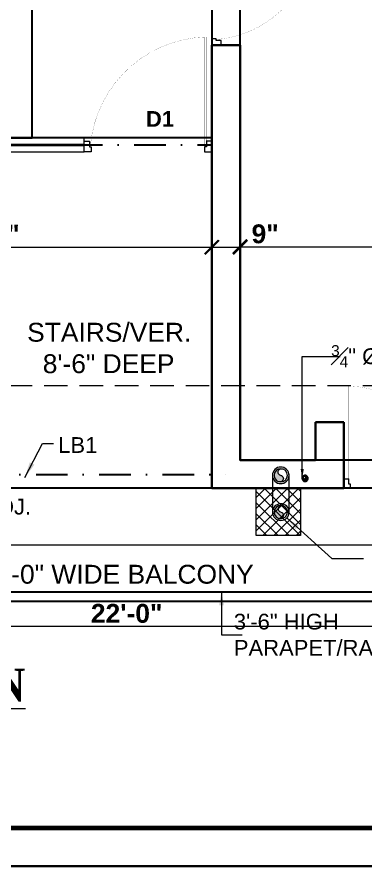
# Model space of a CAD drawing. Header units: feet. Extents: x 12125 to 16886, y -11859 to -10215.
# Drawn here: x 14416.1 to 14526.9, y -11661.1 to -11391 of the extents above; entities that cross this region are included whole.
import ezdxf

# ---------------------------------------------------------------- set-up
doc = ezdxf.new("R2010")
doc.units = ezdxf.units.FT
doc.header["$MEASUREMENT"] = 0
doc.header["$PDMODE"] = 2
for name, pattern in [('ACAD_ISO04W100', [30, 24, -3, 0, -3]), ('DASHDOT', [1, 0.5, -0.25, 0, -0.25]), ('DASHED', [0.75, 0.5, -0.25])]:
    doc.linetypes.add(name, pattern=pattern)
doc.layers.get('0').update_dxf_attribs({"lineweight": 30})
for name, color, linetype, lineweight in [('BEAM', 3, 'Continuous', 15), ('BLK_1_FLR_2_CHAJJA', 7, 'Continuous', 0), ('CWS', 94, 'Continuous', 9), ('DIM 01', 7, 'Continuous', 9), ('DOOR', 32, 'Continuous', 13), ('DOTTED', 15, 'DASHED', 18), ('HATCH', 9, 'Continuous', 20), ('JOINERY TEXT', 193, 'Continuous', 0), ('PL-C.W.S', 90, 'ACAD_ISO04W100', 25), ('R.W.P', 7, 'Continuous', 18), ('RAILING', 210, 'Continuous', 25), ('TEXT', 7, 'Continuous', 30), ('TITLE', 5, 'Continuous', 30), ('WALL', 10, 'Continuous', 30), ('WINDOW', 150, 'Continuous', 20)]:
    doc.layers.add(name, color=color, linetype=linetype, lineweight=lineweight)
for name, color, linetype, plot in [('BLK_1_FLR_2_BLT_UP_AREA', 7, 'Continuous', False), ('BLK_1_FLR_2_REGULAR_ROOM_3', 1, 'Continuous', False), ('BLK_1_FLR_2_REGULAR_ROOM_4', 1, 'Continuous', False)]:
    doc.layers.add(name, color=color, linetype=linetype, plot=plot)
doc.layers.add('BLK_1_FLR_2_ROOM_3_LIGHT_VENTILATION_3', color=7, linetype='Continuous')
doc.styles.add('AR. TEXT 01', font='arialbd.ttf')
doc.styles.add('p.h tex', font='techb___.ttf')
doc.styles.get("Standard").update_dxf_attribs({"font": 'ARIALN.TTF'})
doc.styles.add('TEX02', font='GARA.TTF')
doc.styles.add('TITLE TXT', font='arial.ttf', dxfattribs={"height": 6})
doc.dimstyles.new('DIM 50', dxfattribs={"dimtxt": 6, "dimasz": 3, "dimexe": 6, "dimexo": 4, "dimgap": 0.3125, "dimtad": 1, "dimzin": 3, "dimdsep": 46, "dimlunit": 4, "dimtxsty": 'AR. TEXT 01', "dimblk": 'DOT', "dimcen": 0.09, "dimclrd": 256, "dimclre": 256, "dimclrt": 256, "dimazin": 0, "dimtfac": 0.8, "dimtofl": 0, "dimtmove": 1, "dimatfit": 3, "dimfxl": 6, "dimfxlon": 1, "dimfrac": 1, "dimtolj": 1, "dimtzin": 0, "dimlwd": -1, "dimlwe": -1, "dimarcsym": 1})

# ---------------------------------------------------------------- blocks, each defined once
blk = doc.blocks.new('D4')
at = {"const_width": 1.11851519999287}
blk.add_lwpolyline([(-48.39999999734573, 1142.144000003223, 0.38341128429114), (-1083.385599992936, 51.76962119228118, 0.4142135623731)], format="xyb", dxfattribs=at)
for points in [[(-99.99999999417923, 1150.954666669233), (-48.39999999734573, 1150.954666669233), (-48.39999999734573, 1133.333333337214), (0, 1133.333333337214), (0, 1200), (-99.99999999417923, 1200), (-99.99999999417923, 1150.954666669233)], [(-99.99999999417923, 49.04533333076688), (-48.39999999734573, 49.04533333076688), (-48.39999999734573, 66.66666666278616), (0, 66.66666666278616), (0, 0), (-99.99999999417923, 0), (-99.99999999417923, 49.04533333076688)]]:
    blk.add_lwpolyline(points)
blk.add_lwpolyline([(-1083.385599992936, 51.76962119228118), (-58.07999999960884, 51.76962119228118), (-58.07999999960884, 67.47881549099111), (-1083.385599992936, 67.47881549099111)], dxfattribs=at)
blk = doc.blocks.new('WERF')
at = {"layer": 'WALL', "color": 3, "linetype": 'DASHED', "lineweight": 20, "ltscale": 15}
blk.add_line((80186.94516765537, -79406), (79853.04088927827, -79406), dxfattribs=at)
blk = doc.blocks.new('_Dot')
at = {"color": 0, "linetype": 'ByBlock', "lineweight": -2}
blk.add_line((-0.5, 0), (-1, 0), dxfattribs=at)
at = {"color": 0, "linetype": 'ByBlock', "const_width": 0.5}
blk.add_lwpolyline([(-0.25, 0, 1), (0.25, 0, 1)], format="xyb", close=True, dxfattribs=at)
blk = doc.blocks.new('RETEU')
at = {"layer": 'R.W.P'}
h = blk.add_hatch(color=7, dxfattribs=at)
edge = h.paths.add_edge_path()
edge.add_ellipse((-37076.90065375516, -119553.1669227566), major_axis=(1.494147372830071, 1.494147372830071), ratio=0.9999999999971358, start_angle=35.6182046845361, end_angle=125.618203281105)
edge.add_ellipse((-37076.90065375516, -119553.1669227566), major_axis=(1.494147372827425, 1.494147372827423), ratio=0.9999999999948398, start_angle=125.618203281105, end_angle=215.6182018617833)
edge.add_ellipse((-37077.13122894867, -119554.1996719022), major_axis=(0.7482431835796156, 0.7482431835796152), ratio=0.9999999999816468, start_angle=218.8220523718934, end_angle=392.4143515007202)
edge.add_ellipse((-37076.67007856617, -119552.1341736046), major_axis=(-0.7482431836025633, 0.7482431836025631), ratio=0.9999999999430152, start_angle=-51.17794228077861, end_angle=122.41435150089211, ccw=False)
at = {"layer": 'R.W.P', "color": 7, "extrusion": (0, 0, -1)}
for centre, major_axis, ratio, start_param, end_param in [((-37076.90065375516, -119553.1669227566), (1.867684216040424, 1.867684216040424), 0.99999999999517, 3.926990816989658, 10.21017612416924), ((-37076.90065375516, -119553.1669227566), (-1.494147372831555, 1.494147372831555), 0.9999999999934599, 5.497787143778867, 11.78097245095845), ((-37077.13122894865, -119554.1996719022), (-0.7482431836144129, 0.7482431836144129), 0.9999999999042399, 1.005059168248902, 4.258487346123779)]:
    blk.add_ellipse(centre, major_axis=major_axis, ratio=ratio, start_param=start_param, end_param=end_param, dxfattribs=at)
at = {"layer": 'R.W.P', "color": 7, "extrusion": (0, 0, -0.9999999999999998)}
blk.add_ellipse((-37076.67007856616, -119552.1341736046), major_axis=(0.7482431836246272, 0.7482431836246272), ratio=0.99999999987498, start_param=2.575855494946888, end_param=5.829283672833697, dxfattribs=at)
blk = doc.blocks.new('_ArchTick')
at = {"color": 0, "linetype": 'ByBlock', "const_width": 0.15}
blk.add_lwpolyline([(-0.5, -0.5), (0.5, 0.5)], dxfattribs=at)
blk = doc.blocks.new('*D133')
at = {"layer": 'Defpoints', "color": 0, "transparency": 16777216}
for p in [(14477.90168799832, -11464.25422574086), (14477.90168799832, -11473.98027064943), (14276.90168799832, -11480.5118485435)]:
    blk.add_point(p, dxfattribs=at)
at = {"layer": 'DIM 01', "transparency": 16777216}
for p, q in [((14276.90168799832, -11476.25422574086), (14276.90168799832, -11460.25422574086)), ((14477.90168799832, -11469.98027064943), (14477.90168799832, -11460.25422574086)), ((14276.90168799832, -11464.25422574086), (14477.90168799832, -11464.25422574086))]:
    blk.add_line(p, q, dxfattribs=at)
at = {"layer": 'DIM 01', "transparency": 16777216, "xscale": 4.5, "yscale": 4.5, "zscale": 4.5, "rotation": 180}
blk.add_blockref('_ArchTick', (14276.90168799832, -11464.25422574086), dxfattribs=at)
at = {"layer": 'DIM 01', "transparency": 16777216, "xscale": 4.5, "yscale": 4.5, "zscale": 4.5}
blk.add_blockref('_ArchTick', (14477.90168799832, -11464.25422574086), dxfattribs=at)
at = {"layer": 'DIM 01', "transparency": 16777216, "insert": (14405.52766056661, -11460.18822574086), "char_height": 6, "attachment_point": 5, "style": 'AR. TEXT 01'}
blk.add_mtext('\\A1;16\'-9"', dxfattribs=at)
blk = doc.blocks.new('*D134')
at = {"layer": 'Defpoints', "color": 0, "transparency": 16777216}
for p in [(14486.90168799834, -11464.25422574085), (14477.90168799832, -11473.98027064942), (14486.90168799834, -11473.98027064942)]:
    blk.add_point(p, dxfattribs=at)
at = {"layer": 'DIM 01', "transparency": 16777216}
for p, q in [((14477.90168799832, -11469.98027064942), (14477.90168799832, -11460.25422574085)), ((14486.90168799834, -11469.98027064942), (14486.90168799834, -11460.25422574085)), ((14477.90168799832, -11464.25422574085), (14486.90168799834, -11464.25422574085))]:
    blk.add_line(p, q, dxfattribs=at)
at = {"layer": 'DIM 01', "transparency": 16777216, "xscale": 4.5, "yscale": 4.5, "zscale": 4.5, "rotation": 180}
blk.add_blockref('_ArchTick', (14477.90168799832, -11464.25422574085), dxfattribs=at)
at = {"layer": 'DIM 01', "transparency": 16777216, "xscale": 4.5, "yscale": 4.5, "zscale": 4.5}
blk.add_blockref('_ArchTick', (14486.90168799834, -11464.25422574085), dxfattribs=at)
at = {"layer": 'DIM 01', "transparency": 16777216, "insert": (14494.8892003436, -11460.05124819514), "char_height": 6, "attachment_point": 5, "style": 'AR. TEXT 01'}
blk.add_mtext('\\A1;9"', dxfattribs=at)
blk = doc.blocks.new('*D135')
at = {"layer": 'Defpoints', "color": 0, "transparency": 16777216}
for p in [(14618.90168799832, -11464.11724819514), (14618.90168799832, -11472.41823116907), (14486.90168799834, -11473.98027064942)]:
    blk.add_point(p, dxfattribs=at)
at = {"layer": 'DIM 01', "transparency": 16777216}
for p, q in [((14486.90168799834, -11469.98027064942), (14486.90168799834, -11460.11724819514)), ((14618.90168799832, -11468.41823116907), (14618.90168799832, -11460.11724819514)), ((14486.90168799834, -11464.11724819514), (14618.90168799832, -11464.11724819514))]:
    blk.add_line(p, q, dxfattribs=at)
at = {"layer": 'DIM 01', "transparency": 16777216, "xscale": 4.5, "yscale": 4.5, "zscale": 4.5, "rotation": 180}
blk.add_blockref('_ArchTick', (14486.90168799834, -11464.11724819514), dxfattribs=at)
at = {"layer": 'DIM 01', "transparency": 16777216, "xscale": 4.5, "yscale": 4.5, "zscale": 4.5}
blk.add_blockref('_ArchTick', (14618.90168799832, -11464.11724819514), dxfattribs=at)
at = {"layer": 'DIM 01', "transparency": 16777216, "insert": (14552.90168799833, -11460.05724819514), "char_height": 6, "attachment_point": 5, "style": 'AR. TEXT 01'}
blk.add_mtext('\\A1;11\'-0"', dxfattribs=at)
blk = doc.blocks.new('DF DF')
at = {"layer": 'PL-C.W.S', "ltscale": 2}
h = blk.add_hatch(dxfattribs=at)
h.set_pattern_fill('JIS_LC_20', color=256, scale=0.00030976, style=0)
h.set_pattern_definition([(135.0000000015881, (-713.6371133431317, -1892.405334894047), (0.0045997013275512, 0.0045997013272962), []), (135.0000000015881, (-713.6372434423317, -1892.405334894047), (0.0045997013275512, 0.0045997013272962), [])])
edge = h.paths.add_edge_path()
edge.add_ellipse((-1141.155969474507, -1786.047756641909), major_axis=(-0.0172638459292222, 3.67380965955e-05), ratio=0.9999999999448315, start_angle=109.7335148373989, end_angle=250.5103398213486)
edge.add_ellipse((-1141.150174988148, -1786.064019041909), major_axis=(-0.0325247972641925, 1.33438009235e-05), ratio=0.9999999999445645, start_angle=180.0235064780413, end_angle=270.02350647804116, ccw=False)
edge.add_ellipse((-1141.150174988148, -1786.064019041909), major_axis=(0.0325247727854484, 4.20759883691e-05), ratio=0.9999999999445631, start_angle=269.92587879808355, end_angle=359.9258787994174, ccw=False)
edge.add_ellipse((-1141.143692296203, -1786.080281441909), major_axis=(0.0175068814637724, 7.0747587468e-06), ratio=0.9999999999445439, start_angle=111.71059004010161, end_angle=248.24310202751678, ccw=False)
at = {"layer": 'PL-C.W.S', "ltscale": 2, "extrusion": (0, 0, -1)}
for centre, major_axis, ratio, start_param, end_param in [((-1141.150174988148, -1786.064019041909), (0.0403307360506055, 3.58698504617e-05), 0.99999999994456, 3.142482045763561, 9.425667352943147), ((-1141.150174988148, -1786.064019041909), (0.0325247258547981, 6.94492913112e-05), 0.9999999999445602, 3.14372792710681, 9.426913234286395), ((-1141.157000834208, -1786.047895540491), (0.0175068160262084, -4.83866055586e-05), 0.99999999994427, -1.194234800505054, 1.188707069907176), ((-1141.143692296203, -1786.080281441909), (-0.0175068160262084, 4.83866055586e-05), 0.99999999994427, -1.194234800505054, 1.188707069907176)]:
    blk.add_ellipse(centre, major_axis=major_axis, ratio=ratio, start_param=start_param, end_param=end_param, dxfattribs=at)
blk = doc.blocks.new('*D341')
at = {"layer": 'Defpoints', "color": 0, "transparency": 16777216}
for p in [(14318.90168799831, -11558.95311382737), (14582.90168799831, -11563.23027369679), (14582.90168799831, -11584.82385966555)]:
    blk.add_point(p, dxfattribs=at)
at = {"layer": 'DIM 01', "transparency": 16777216}
for p, q in [((14318.90168799831, -11572.82385966555), (14318.90168799831, -11588.82385966555)), ((14582.90168799831, -11572.82385966555), (14582.90168799831, -11588.82385966555)), ((14318.90168799831, -11584.82385966555), (14582.90168799831, -11584.82385966555))]:
    blk.add_line(p, q, dxfattribs=at)
at = {"layer": 'DIM 01', "transparency": 16777216, "xscale": 4.5, "yscale": 4.5, "zscale": 4.5, "rotation": 180}
blk.add_blockref('_ArchTick', (14318.90168799831, -11584.82385966555), dxfattribs=at)
at = {"layer": 'DIM 01', "transparency": 16777216, "xscale": 4.5, "yscale": 4.5, "zscale": 4.5}
blk.add_blockref('_ArchTick', (14582.90168799831, -11584.82385966555), dxfattribs=at)
at = {"layer": 'DIM 01', "transparency": 16777216, "insert": (14450.90168799832, -11580.76385966555), "char_height": 6, "attachment_point": 5, "style": 'AR. TEXT 01'}
blk.add_mtext('\\A1;22\'-0"', dxfattribs=at)

msp = doc.modelspace()

# ---------------------------------------------------------------- hatches: boundary and pattern name
at = {"layer": 'HATCH'}
h = msp.add_hatch(dxfattribs=at)
h.set_pattern_fill('ANSI37', color=256, scale=20, angle=-90.00000000000001, style=0)
h.set_pattern_definition([(-45, (-9161.470745518744, 48110.37750324878), (1.767766952966369, 1.767766952966368), []), (45, (-9161.470745518744, 48110.37750324878), (-1.767766952966368, 1.767766952966369), [])])
edge = h.paths.add_edge_path(flags=16)
edge.add_ellipse((14500.40891203543, -11549.39114079792), major_axis=(0.7482431836542678, 0.7482431836542678), ratio=0.9999999998055187, start_angle=51.17794786431927, end_angle=63.99335204073692)
edge.add_ellipse((14500.63948722894, -11550.42388994351), major_axis=(1.494147372839506, 1.494147372824954), ratio=0.9999999999902603, start_angle=54.38179825559848, end_angle=60.78949903461432, ccw=False)
h.paths.add_polyline_path([(14506.08446484577, -11555.95311382739), (14506.08446484577, -11540.95311382737), (14492.08446484577, -11540.95311382738), (14492.08446484577, -11555.95311382739)])

# ---------------------------------------------------------------- linework, layer by layer
at = {"color": 3, "elevation": -0.9035272477697599}
msp.add_lwpolyline([(13212.42948258684, -10214.81913442836), (14972.94220979727, -10214.81913442836), (14972.94220979727, -11661.07807256041), (13212.42948258684, -11661.07807256041)], close=True, dxfattribs=at)
at = {"layer": 'BEAM', "linetype": 'DASHDOT', "lineweight": 25, "ltscale": 20}
for p, q in [((14272.40168799831, -11431.70311382738), (14477.90168799832, -11431.70311382738)), ((14281.40168799832, -11536.55311382736), (14482.40168799832, -11536.55311382736))]:
    msp.add_line(p, q, dxfattribs=at)
at = {"layer": 'BLK_1_FLR_2_BLT_UP_AREA', "color": 25}
msp.add_lwpolyline([(14272.40168799831, -10934.95311382737), (14623.40168799832, -10934.95311382734), (14623.40168799832, -11540.95311382735), (14272.40168799831, -11540.95311382735), (14272.40168799831, -10934.95311382734)], dxfattribs=at)
at = {"layer": 'BLK_1_FLR_2_CHAJJA'}
msp.add_lwpolyline([(14276.90168799832, -11558.95311382737), (14618.90168799832, -11558.95311382737), (14618.90168799832, -11540.95311382738), (14276.90168799832, -11540.95311382738)], close=True, dxfattribs=at)
at = {"layer": 'BLK_1_FLR_2_REGULAR_ROOM_3', "color": 1}
msp.add_lwpolyline([(14276.90168799838, -11276.95311382738), (14477.90168799853, -11276.95311382738), (14477.90168799853, -11429.4531138276), (14276.90168799838, -11429.4531138276)], close=True, dxfattribs=at)
at = {"layer": 'BLK_1_FLR_2_REGULAR_ROOM_4', "color": 1}
msp.add_lwpolyline([(14486.90168799852, -11363.95311382759), (14618.90168799838, -11363.95311382758), (14618.90168799838, -11531.95311382738), (14486.90168799852, -11531.95311382739)], close=True, dxfattribs=at)
at = {"layer": 'BLK_1_FLR_2_ROOM_3_LIGHT_VENTILATION_3', "color": 114, "true_color": 0x139b48}
msp.add_lwpolyline([(14312.90168799838, -11429.45311382738), (14420.90168799838, -11429.45311382738), (14420.90168799838, -11339.45311382738), (14312.90168799838, -11339.45311382738)], close=True, dxfattribs=at)
at = {"layer": 'DIM 01'}
for p, q in [((14497.22578736168, -11536.40585989433), (14497.22578736168, -11549.31799108168)), ((14502.44220558493, -11536.40585989433), (14502.44220558493, -11549.09773706589))]:
    msp.add_line(p, q, dxfattribs=at)
msp.add_lwpolyline([(14492.08446484577, -11540.95311382738), (14506.08446484577, -11540.95311382738), (14506.08446484577, -11555.95311382739), (14492.08446484577, -11555.95311382739)], close=True, dxfattribs=at)
at = {"layer": 'DOTTED', "ltscale": 10}
for p, q in [((14354.90168799832, -11540.95311382738), (14477.90168799832, -11540.95311382738)), ((14276.90168799832, -11558.95311382737), (14623.40168799832, -11558.95311382737))]:
    msp.add_line(p, q, dxfattribs=at)
at = {"layer": 'RAILING', "ltscale": 10}
for p, q in [((14579.90168799832, -11573.95311382737), (14321.90168799832, -11573.95311382737)), ((14582.90168799831, -11576.95311382737), (14318.90168799831, -11576.95311382737))]:
    msp.add_line(p, q, dxfattribs=at)
at = {"layer": 'WALL', "ltscale": 5}
for p, q in [((14477.90168799832, -11489.9531138274), (14477.90168799832, -11399.9531138276)), ((14486.90168799831, -11399.9531138276), (14477.90168799832, -11399.9531138276)), ((14486.90168799834, -11489.9531138274), (14486.90168799831, -11399.9531138276)), ((14477.90168799832, -11531.95311382738), (14477.90168799832, -11489.9531138274)), ((14486.90168799831, -11531.95311382738), (14486.90168799831, -11489.9531138274)), ((14510.90168799832, -11519.9531138274), (14519.90168799832, -11519.9531138274)), ((14510.90168799832, -11531.9531138274), (14510.90168799832, -11519.9531138274)), ((14519.90168799832, -11531.9531138274), (14519.90168799832, -11519.9531138274)), ((14477.90168799832, -11531.95311382738), (14477.90168799832, -11540.95311382738)), ((14502.40168799832, -11531.95311382738), (14486.90168799831, -11531.95311382738)), ((14502.40168799832, -11531.95311382738), (14510.90168799832, -11531.9531138274)), ((14502.40168799832, -11540.95311382738), (14477.90168799832, -11540.95311382738)), ((14502.40168799832, -11540.95311382738), (14519.90168799832, -11540.9531138274))]:
    msp.add_line(p, q, dxfattribs=at)
at = {"layer": 'WALL', "ltscale": 10}
msp.add_line((14519.90168799832, -11531.9531138274), (14519.90168799832, -11540.9531138274), dxfattribs=at)
at = {"layer": 'WALL', "color": 35, "linetype": 'Continuous', "lineweight": 60, "elevation": -0.9035272477697599}
msp.add_lwpolyline([(13224.4294825868, -10226.81913442833), (14960.94220979727, -10226.81913442833), (14960.94220979727, -11649.07807256049), (13224.4294825868, -11649.07807256049)], close=True, dxfattribs=at)
at = {"layer": 'WINDOW', "ltscale": 10}
for p, q in [((14365.45182476663, -11429.45311382738), (14437.40168799832, -11429.45311382738)), ((14437.40168799832, -11433.95311382738), (14437.40168799832, -11429.45311382738)), ((14365.45182476663, -11431.45311382738), (14437.40168799832, -11431.45311382738)), ((14365.45182476663, -11431.95311382738), (14437.40168799832, -11431.95311382738)), ((14365.45182476663, -11433.95311382738), (14437.40168799832, -11433.95311382738))]:
    msp.add_line(p, q, dxfattribs=at)

# ---------------------------------------------------------------- block references
at = {"layer": 'DIM 01'}
msp.add_blockref('RETEU', (51576.73465022843, 108016.3442488849), dxfattribs=at)
at = {"layer": 'DOOR'}
for p, xscale, yscale, zscale, rotation in [((14477.90168799832, -11363.95311382759), 0.03000000000002, 0.03000000000002, 0.03000000000002, 180.0000000003334), ((14477.90168799831, -11433.95311382748), -0.03375000000003, 0.03375000000003, 0.03375000000003, 89.99999999966646), ((14519.90168799831, -11540.95311382759), 0.02999999999991, 0.02999999999991, 0.02999999999991, 270.0000000003335)]:
    msp.add_blockref('D4', p, dxfattribs=dict(at, xscale=xscale, yscale=yscale, zscale=zscale, rotation=rotation))
at = {"layer": 'PL-C.W.S', "lineweight": 30, "ltscale": 0.2, "xscale": 22.60173912992468, "yscale": 22.60173912992468, "zscale": 22.60173912992468}
msp.add_blockref('DF DF', (40299.55413585121, 28830.35164732814), dxfattribs=at)
at = {"layer": 'R.W.P'}
msp.add_blockref('RETEU', (51576.76501736852, 108004.6447023554), dxfattribs=at)
at = {"layer": 'WALL'}
msp.add_blockref('WERF', (-65563.54347965702, 67897.67824964161), dxfattribs=at)

# ---------------------------------------------------------------- texts
at = {"layer": 'BEAM', "linetype": 'DASHDOT', "lineweight": 25, "ltscale": 20, "insert": (14429.14334743613, -11524.68123416931), "char_height": 5, "width": 14.41479268928015, "attachment_point": 1, "style": 'p.h tex'}
msp.add_mtext('\\A1;{\\fArial|b0|i0|c0|p34;\\H1.0003x;LB1}', dxfattribs=at)
at = {"layer": 'CWS', "ltscale": 0.2, "insert": (14560.63673853554, -11495.42051122701), "char_height": 5, "width": 46.74709775860538, "attachment_point": 3, "style": 'p.h tex'}
msp.add_mtext('\\A1;{\\fArial|b0|i0|c0|p34;\\H0.7x;\\S3#4;\\H1.429x;" %%C G.I.P UP }', dxfattribs=at)
at = {"layer": 'JOINERY TEXT', "insert": (14457.0114188411, -11420.97217514316), "char_height": 5, "attachment_point": 1}
msp.add_mtext('{\\fArial|b1|i0|c0|p34;D1}', dxfattribs=at)
at = {"layer": 'TEXT', "style": 'TEX02'}
for s, insert, char_height, width, attachment_point in [('\\A1;\\pi20.32175;{\\fArial|b0|i0|c0|p34;STAIRS/VER. \\P\\pi25.28219;8\'-6" DEEP}', (14398.96112557966, -11488.31587905999), 6, 91.70489925128277, 1), ('\\A1;{\\fArial|b0|i0|c0|p34;1\'-6" WIDE PROJ.}', (14363.95293305232, -11549.35713870747), 5, 65.07246209245932, 7)]:
    msp.add_mtext(s, dxfattribs=dict(at, insert=insert, char_height=char_height, width=width, attachment_point=attachment_point))
at = {"layer": 'TEXT', "attachment_point": 1}
for s, insert, char_height, width in [('\\A1;\\pi15.42119;{\\fArial|b0|i0|c0|p34;3\'-0" WIDE BALCONY}', (14392.54056725056, -11565.27943049002), 6, 113.716859856926), ('{\\fArial|b0|i0|c0|p34;3\'-6" HIGH \\PPARAPET/RAILING}', (14484.94406166668, -11580.84565772807), 5, 65.18975914390468)]:
    msp.add_mtext(s, dxfattribs=dict(at, insert=insert, char_height=char_height, width=width))
at = {"layer": 'TITLE', "lineweight": 18, "insert": (14262.53333752313, -11598.33204515301), "char_height": 10.5, "width": 340.0912878691823, "attachment_point": 1, "style": 'TITLE TXT'}
msp.add_mtext('\\A1;{\\fGaramond|b1|i0|c0|p18;\\LSECOND FLOOR  PLAN}', dxfattribs=at)

# ---------------------------------------------------------------- dimensions: what is measured, and where the dimension line sits
at = {"layer": 'DIM 01'}
for base, p1, p2, picture, middle in [((14477.90168799832, -11464.25422574086), (14276.90168799832, -11480.5118485435), (14477.90168799832, -11473.98027064943), '*D133', (14405.52766056661, -11464.25422574086)), ((14486.90168799834, -11464.25422574085), (14477.90168799832, -11473.98027064942), (14486.90168799834, -11473.98027064942), '*D134', (14494.8892003436, -11464.11724819514))]:
    dim = msp.add_linear_dim(base=base, p1=p1, p2=p2, dimstyle='DIM 50', override={"dimtxt": 6, "dimasz": 4.5, "dimexe": 4, "dimgap": 1, "dimblk1": 'ArchTick', "dimblk2": 'ArchTick', "dimsah": 1, "dimfxl": 12}, dxfattribs=at)
    dim.commit()
    dim.dimension.update_dxf_attribs({"geometry": picture, "text_midpoint": middle, "dimtype": 160})
for base, p1, p2, picture, middle in [((14618.90168799832, -11464.11724819514), (14486.90168799834, -11473.98027064942), (14618.90168799832, -11472.41823116907), '*D135', (14552.90168799833, -11460.05724819514)), ((14582.90168799831, -11584.82385966555), (14318.90168799831, -11558.95311382737), (14582.90168799831, -11563.23027369679), '*D341', (14450.90168799832, -11580.76385966555))]:
    dim = msp.add_linear_dim(base=base, p1=p1, p2=p2, dimstyle='DIM 50', override={"dimtxt": 6, "dimasz": 4.5, "dimexe": 4, "dimgap": 1, "dimblk1": 'ArchTick', "dimblk2": 'ArchTick', "dimsah": 1, "dimfxl": 12}, dxfattribs=at)
    dim.commit()
    dim.dimension.update_dxf_attribs({"geometry": picture, "text_midpoint": middle})

# ---------------------------------------------------------------- leaders
at = {"layer": 'BEAM'}
msp.add_leader([(14418.57362450655, -11537.51317507463), (14424.14334743613, -11526.68123416931), (14427.64334743613, -11526.68123416931)], dimstyle='DIM 50', override={"dimasz": 5, "dimfxl": 1, "dimfxlon": 0, "dimarcsym": 0}, dxfattribs=at)
at = {"layer": 'CWS', "ltscale": 0.2}
msp.add_leader([(14506.6640279261, -11537.80219112292), (14506.6640279261, -11498.99474827217), (14518.70269853795, -11498.99474827217)], dimstyle='DIM 50', override={"dimtad": 0, "dimfxl": 1}, dxfattribs=at)
at = {"layer": 'DIM 01'}
for points in [[(14501.73204782941, -11550.38990461721), (14516.07728709138, -11563.27109878964), (14526.10028037621, -11563.27109878964)], [(14481.02437815143, -11573.63669139511), (14481.02437815143, -11587.49951832405), (14487.62159983689, -11587.49951832405)]]:
    msp.add_leader(points, dimstyle='DIM 50', override={"dimtxt": 6, "dimasz": 4.5, "dimexe": 4, "dimgap": 1, "dimfxl": 12}, dxfattribs=at)

doc.saveas('drawing.dxf')
